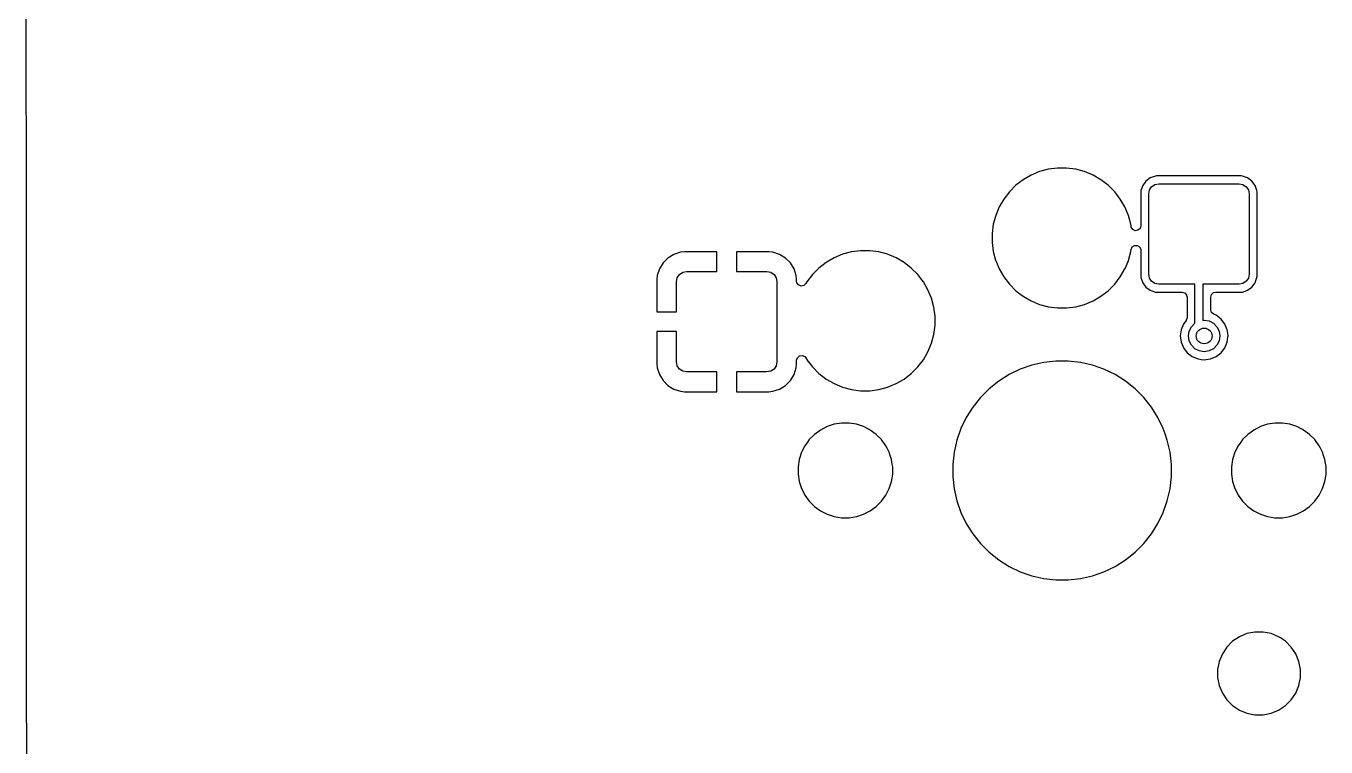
# Model space of a CAD drawing. Extents: x 51 to 261, y -150 to -32.
# Drawn here: x 50.61 to 83.61, y -132.1 to -113.8 of the extents above; entities that cross this region are included whole.
import ezdxf

# ---------------------------------------------------------------- set-up
doc = ezdxf.new("R2010")
doc.units = 0
doc.layers.add('BLACK', color=7, linetype='CONTINUOUS')

msp = doc.modelspace()

# ---------------------------------------------------------------- linework, layer by layer
at = {"layer": 'BLACK', "linetype": 'CONTINUOUS'}
for p, q in [((50.61979, -119.063634), (50.609571, -101.999457)), ((76.562877, -117.434878), (76.338052, -117.49512)), ((76.793617, -117.404501), (76.562877, -117.434878)), ((76.793622, -117.4045), (76.793617, -117.404501)), ((76.793628, -117.4045), (76.793622, -117.4045)), ((77.026372, -117.4045), (76.793628, -117.4045)), ((77.026377, -117.4045), (77.026372, -117.4045)), ((77.026382, -117.404501), (77.026377, -117.4045)), ((77.257122, -117.434878), (77.026382, -117.404501)), ((77.257125, -117.434878), (77.257122, -117.434878)), ((77.257126, -117.434879), (77.257125, -117.434878)), ((77.468877, -117.491618), (77.257126, -117.434879)), ((75.921459, -117.700564), (75.73682, -117.842242)), ((75.921475, -117.700553), (75.921459, -117.700564)), ((76.123023, -117.584188), (75.921475, -117.700553)), ((76.123039, -117.58418), (76.123023, -117.584188)), ((76.338052, -117.49512), (76.123039, -117.58418)), ((77.481947, -117.49512), (77.468877, -117.491618)), ((77.69696, -117.58418), (77.481947, -117.49512)), ((77.696976, -117.584188), (77.69696, -117.58418)), ((77.898524, -117.700553), (77.696976, -117.584188)), ((77.898527, -117.700555), (77.898524, -117.700553)), ((77.898532, -117.700558), (77.898527, -117.700555)), ((77.898538, -117.700562), (77.898532, -117.700558)), ((77.89854, -117.700564), (77.898538, -117.700562)), ((78.083179, -117.842242), (77.89854, -117.700564)), ((79.039275, -117.734275), (78.957736, -117.844756)), ((79.149756, -117.652736), (79.039275, -117.734275)), ((79.279358, -117.607385), (79.149756, -117.652736)), ((79.267416, -117.824411), (79.365, -117.805)), ((79.27936, -117.607385), (79.279358, -117.607385)), ((79.310132, -117.6045), (79.27936, -117.607385)), ((79.310136, -117.6045), (79.310132, -117.6045)), ((81.459864, -117.6045), (79.310136, -117.6045)), ((79.365, -117.805), (81.405, -117.805)), ((81.405, -117.805), (81.502584, -117.824411)), ((81.459868, -117.6045), (81.459864, -117.6045)), ((81.49064, -117.607385), (81.459868, -117.6045)), ((81.620243, -117.652736), (81.49064, -117.607385)), ((81.620245, -117.652737), (81.620243, -117.652736)), ((81.730725, -117.734275), (81.620245, -117.652737)), ((81.812263, -117.844755), (81.730725, -117.734275)), ((75.572242, -118.00682), (75.430564, -118.191459)), ((75.572248, -118.006813), (75.572242, -118.00682)), ((75.736813, -117.842248), (75.572248, -118.006813)), ((75.73682, -117.842242), (75.736813, -117.842248)), ((78.083186, -117.842248), (78.083179, -117.842242)), ((78.247751, -118.006813), (78.083186, -117.842248)), ((78.247757, -118.00682), (78.247751, -118.006813)), ((78.299868, -118.074733), (78.247757, -118.00682)), ((78.389442, -118.191468), (78.299868, -118.074733)), ((78.912385, -117.97436), (78.9095, -118.005132)), ((78.9095, -118.005132), (78.9095, -118.873202)), ((78.957736, -117.844756), (78.912385, -117.974358)), ((78.912385, -117.974358), (78.912385, -117.97436)), ((79.11, -118.06), (79.129411, -117.962416)), ((79.11, -120.1), (79.11, -118.06)), ((79.129411, -117.962416), (79.184688, -117.879688)), ((79.184688, -117.879688), (79.267416, -117.824411)), ((81.502584, -117.824411), (81.585312, -117.879688)), ((81.585312, -117.879688), (81.640589, -117.962416)), ((81.640589, -117.962416), (81.66, -118.06)), ((81.66, -118.06), (81.66, -120.1)), ((81.812263, -117.844756), (81.812263, -117.844755)), ((81.857614, -117.974358), (81.812263, -117.844756)), ((81.857614, -117.97436), (81.857614, -117.974358)), ((81.8605, -118.005132), (81.857614, -117.97436)), ((81.8605, -120.154867), (81.8605, -118.005132)), ((75.31418, -118.393039), (75.22512, -118.608052)), ((75.314188, -118.393023), (75.31418, -118.393039)), ((75.430553, -118.191475), (75.314188, -118.393023)), ((75.430564, -118.191459), (75.430553, -118.191475)), ((78.389446, -118.191475), (78.389442, -118.191468)), ((78.505811, -118.393023), (78.389446, -118.191475)), ((78.505819, -118.393039), (78.505811, -118.393023)), ((78.594879, -118.608052), (78.505819, -118.393039)), ((75.22512, -118.608052), (75.164878, -118.832877)), ((78.594882, -118.60806), (78.594879, -118.608052)), ((78.655121, -118.832874), (78.594882, -118.60806)), ((50.620492, -120.235196), (50.61979, -119.063634)), ((75.134501, -119.063617), (75.1345, -119.063634)), ((75.1345, -119.063634), (75.1345, -119.296365)), ((75.164878, -118.832877), (75.134501, -119.063617)), ((78.660377, -118.872798), (78.655121, -118.832874)), ((78.662561, -118.889387), (78.660377, -118.872798)), ((78.666523, -118.908137), (78.662561, -118.889387)), ((78.704297, -118.966915), (78.666523, -118.908137)), ((78.767853, -118.99594), (78.704297, -118.966915)), ((78.837011, -118.985996), (78.767853, -118.99594)), ((78.889815, -118.940241), (78.837011, -118.985996)), ((78.9095, -118.873202), (78.889815, -118.940241)), ((75.1345, -119.296365), (75.134501, -119.296382)), ((75.134501, -119.296382), (75.164257, -119.522408)), ((78.662561, -119.470611), (78.690827, -119.406715)), ((78.690827, -119.406715), (78.749152, -119.368244)), ((78.749152, -119.368244), (78.819016, -119.367413)), ((78.819016, -119.367413), (78.87824, -119.404485)), ((78.87824, -119.404485), (78.908019, -119.46769)), ((66.906226, -119.68925), (66.781429, -119.814047)), ((67.056442, -119.596595), (66.906226, -119.68925)), ((67.056447, -119.596593), (67.056442, -119.596595)), ((67.223978, -119.541079), (67.056447, -119.596593)), ((67.327374, -119.530516), (67.223978, -119.541079)), ((67.32739, -119.530515), (67.327374, -119.530516)), ((68.147694, -119.530515), (67.32739, -119.530515)), ((68.147694, -120.030515), (68.147694, -119.530515)), ((69.468012, -119.530515), (68.647694, -119.530515)), ((68.647694, -119.530515), (68.647694, -120.030515)), ((69.571409, -119.541079), (69.468012, -119.530515)), ((69.73894, -119.596593), (69.571409, -119.541079)), ((69.738945, -119.596595), (69.73894, -119.596593)), ((69.889161, -119.68925), (69.738945, -119.596595)), ((70.013958, -119.814047), (69.889161, -119.68925)), ((71.123023, -119.684188), (70.921475, -119.800553)), ((71.123039, -119.68418), (71.123023, -119.684188)), ((71.338052, -119.59512), (71.123039, -119.68418)), ((71.562877, -119.534878), (71.338052, -119.59512)), ((71.793617, -119.504501), (71.562877, -119.534878)), ((71.793622, -119.5045), (71.793617, -119.504501)), ((71.793628, -119.5045), (71.793622, -119.5045)), ((72.026372, -119.5045), (71.793628, -119.5045)), ((72.026377, -119.5045), (72.026372, -119.5045)), ((72.026382, -119.504501), (72.026377, -119.5045)), ((72.257122, -119.534878), (72.026382, -119.504501)), ((72.257125, -119.534878), (72.257122, -119.534878)), ((72.257126, -119.534879), (72.257125, -119.534878)), ((72.476136, -119.593563), (72.257126, -119.534879)), ((72.481947, -119.59512), (72.476136, -119.593563)), ((72.69696, -119.68418), (72.481947, -119.59512)), ((72.696976, -119.684188), (72.69696, -119.68418)), ((72.898524, -119.800553), (72.696976, -119.684188)), ((75.164257, -119.522408), (75.164879, -119.527126)), ((75.164879, -119.527126), (75.221922, -119.740014)), ((75.221922, -119.740014), (75.22512, -119.751947)), ((75.22512, -119.751947), (75.31418, -119.96696)), ((78.510185, -119.95642), (78.585621, -119.774299)), ((78.585621, -119.774299), (78.594882, -119.75194)), ((78.594882, -119.75194), (78.655121, -119.527126)), ((78.655121, -119.527126), (78.662561, -119.470611)), ((78.908019, -119.46769), (78.9095, -119.486797)), ((78.9095, -119.486797), (78.9095, -120.154867)), ((66.688772, -119.964268), (66.633258, -120.131799)), ((66.688774, -119.964263), (66.688772, -119.964268)), ((66.781429, -119.814047), (66.688774, -119.964263)), ((67.142105, -120.187931), (67.197382, -120.105203)), ((67.197382, -120.105203), (67.28011, -120.049926)), ((67.28011, -120.049926), (67.377694, -120.030515)), ((67.377694, -120.030515), (68.147694, -120.030515)), ((68.647694, -120.030515), (69.417694, -120.030515)), ((69.417694, -120.030515), (69.515278, -120.049926)), ((69.515278, -120.049926), (69.598006, -120.105203)), ((69.598006, -120.105203), (69.653283, -120.187931)), ((70.106613, -119.964263), (70.013958, -119.814047)), ((70.106615, -119.964268), (70.106613, -119.964263)), ((70.162129, -120.131799), (70.106615, -119.964268)), ((70.572242, -120.10682), (70.430564, -120.291459)), ((70.572248, -120.106813), (70.572242, -120.10682)), ((70.736813, -119.942248), (70.572248, -120.106813)), ((70.73682, -119.942242), (70.736813, -119.942248)), ((70.921459, -119.800564), (70.73682, -119.942242)), ((70.921475, -119.800553), (70.921459, -119.800564)), ((72.898527, -119.800555), (72.898524, -119.800553)), ((72.898532, -119.800558), (72.898527, -119.800555)), ((72.898538, -119.800562), (72.898532, -119.800558)), ((72.89854, -119.800564), (72.898538, -119.800562)), ((73.083179, -119.942242), (72.89854, -119.800564)), ((73.083186, -119.942248), (73.083179, -119.942242)), ((73.247751, -120.106813), (73.083186, -119.942248)), ((73.247757, -120.10682), (73.247751, -120.106813)), ((73.322576, -120.204326), (73.247757, -120.10682)), ((75.31418, -119.96696), (75.314188, -119.966976)), ((75.314188, -119.966976), (75.430553, -120.168524)), ((78.389442, -120.168532), (78.505815, -119.966969)), ((78.505815, -119.966969), (78.510185, -119.95642)), ((79.129411, -120.197584), (79.11, -120.1)), ((81.66, -120.1), (81.640589, -120.197584)), ((50.621103, -121.255678), (50.620492, -120.235196)), ((66.633258, -120.131799), (66.622694, -120.235196)), ((66.622694, -120.235196), (66.622694, -121.055515)), ((67.122694, -120.285515), (67.142105, -120.187931)), ((67.122694, -121.055515), (67.122694, -120.285515)), ((69.653283, -120.187931), (69.672694, -120.285515)), ((69.672694, -120.285515), (69.672694, -122.325515)), ((70.172692, -120.235196), (70.162129, -120.131799)), ((70.172693, -120.235211), (70.172692, -120.235196)), ((70.172693, -120.275328), (70.172693, -120.235211)), ((70.179512, -120.315883), (70.172693, -120.275328)), ((70.22004, -120.372798), (70.179512, -120.315883)), ((70.284905, -120.398766), (70.22004, -120.372798)), ((70.353512, -120.385544), (70.284905, -120.398766)), ((70.404079, -120.337329), (70.353512, -120.385544)), ((70.43055, -120.29148), (70.404079, -120.337329)), ((70.430564, -120.291459), (70.43055, -120.29148)), ((73.389442, -120.291468), (73.322576, -120.204326)), ((73.389446, -120.291475), (73.389442, -120.291468)), ((73.505811, -120.493023), (73.389446, -120.291475)), ((75.430553, -120.168524), (75.430564, -120.16854)), ((75.430564, -120.16854), (75.572242, -120.353179)), ((75.572242, -120.353179), (75.572248, -120.353186)), ((75.572248, -120.353186), (75.736813, -120.517751)), ((78.083181, -120.517756), (78.247756, -120.353181)), ((78.247756, -120.353181), (78.389442, -120.168532)), ((78.9095, -120.154867), (78.912385, -120.185639)), ((78.912385, -120.185639), (78.912385, -120.185641)), ((78.912385, -120.185641), (78.957736, -120.315243)), ((78.957736, -120.315243), (78.957737, -120.315245)), ((78.957737, -120.315245), (79.039275, -120.425725)), ((79.039275, -120.425725), (79.149755, -120.507263)), ((79.184688, -120.280312), (79.129411, -120.197584)), ((79.267416, -120.335589), (79.184688, -120.280312)), ((79.365, -120.355), (79.267416, -120.335589)), ((80.285, -120.355), (79.365, -120.355)), ((80.285, -121.341315), (80.285, -120.355)), ((81.405, -120.355), (80.485, -120.355)), ((80.485, -120.355), (80.485, -121.271226)), ((81.502584, -120.335589), (81.405, -120.355)), ((81.585312, -120.280312), (81.502584, -120.335589)), ((81.640589, -120.197584), (81.585312, -120.280312)), ((81.620245, -120.507263), (81.730725, -120.425725)), ((81.730725, -120.425725), (81.812263, -120.315245)), ((81.812263, -120.315245), (81.840979, -120.23318)), ((81.840979, -120.23318), (81.857614, -120.185641)), ((81.857614, -120.185639), (81.8605, -120.154867)), ((81.857614, -120.185641), (81.857614, -120.185639)), ((73.505819, -120.493039), (73.505811, -120.493023)), ((73.593435, -120.704566), (73.505819, -120.493039)), ((73.594882, -120.70806), (73.593435, -120.704566)), ((73.655121, -120.932874), (73.594882, -120.70806)), ((75.736813, -120.517751), (75.73682, -120.517757)), ((75.73682, -120.517757), (75.808328, -120.572627)), ((75.808328, -120.572627), (75.921468, -120.659442)), ((75.921468, -120.659442), (75.921475, -120.659446)), ((75.921475, -120.659446), (76.123023, -120.775811)), ((76.123023, -120.775811), (76.123039, -120.775819)), ((76.123039, -120.775819), (76.338052, -120.864879)), ((77.598311, -120.81668), (77.69696, -120.775819)), ((77.69696, -120.775819), (77.696963, -120.775817)), ((77.696963, -120.775817), (77.696969, -120.775815)), ((77.696969, -120.775815), (77.898532, -120.659442)), ((77.898532, -120.659442), (78.083181, -120.517756)), ((79.149755, -120.507263), (79.191837, -120.521988)), ((79.191837, -120.521988), (79.279359, -120.552614)), ((79.279359, -120.552614), (79.310132, -120.5555)), ((79.310132, -120.5555), (79.310136, -120.5555)), ((79.310136, -120.5555), (79.9605, -120.5555)), ((79.9605, -120.5555), (80.027539, -120.575185)), ((80.027539, -120.575185), (80.073294, -120.627989)), ((80.073294, -120.627989), (80.0845, -120.6795)), ((80.0845, -120.6795), (80.0845, -121.202425)), ((80.6855, -120.6795), (80.705185, -120.612461)), ((80.6855, -121.002549), (80.6855, -120.6795)), ((80.705185, -120.612461), (80.757989, -120.566706)), ((80.757989, -120.566706), (80.8095, -120.5555)), ((80.8095, -120.5555), (81.459868, -120.5555)), ((81.459868, -120.5555), (81.490639, -120.552614)), ((81.490639, -120.552614), (81.490641, -120.552614)), ((81.490641, -120.552614), (81.555442, -120.529938)), ((81.555442, -120.529938), (81.620245, -120.507263)), ((66.622694, -121.055515), (67.122694, -121.055515)), ((73.6855, -121.163628), (73.655121, -120.932874)), ((76.338052, -120.864879), (76.338054, -120.864879)), ((76.338054, -120.864879), (76.33806, -120.864882)), ((76.33806, -120.864882), (76.562874, -120.925121)), ((76.562874, -120.925121), (76.793628, -120.9555)), ((76.793628, -120.9555), (76.793635, -120.9555)), ((76.793635, -120.9555), (77.026365, -120.9555)), ((77.026365, -120.9555), (77.026372, -120.9555)), ((77.026372, -120.9555), (77.257126, -120.925121)), ((77.257126, -120.925121), (77.48194, -120.864882)), ((77.48194, -120.864882), (77.598311, -120.81668)), ((80.685579, -121.006974), (80.6855, -121.002549)), ((80.707643, -121.073268), (80.685579, -121.006974)), ((80.762047, -121.11711), (80.707643, -121.073268)), ((50.621774, -122.375833), (50.621103, -121.255678)), ((73.655121, -121.627126), (73.6855, -121.396372)), ((73.6855, -121.396372), (73.6855, -121.163628)), ((79.993464, -121.363157), (79.932956, -121.509237)), ((80.058876, -121.277911), (79.993464, -121.363157)), ((80.064815, -121.269464), (80.058876, -121.277911)), ((80.0845, -121.202425), (80.064815, -121.269464)), ((80.137577, -121.542393), (80.194393, -121.430886)), ((80.194393, -121.430886), (80.282886, -121.342393)), ((80.282886, -121.342393), (80.285, -121.341315)), ((80.485, -121.271226), (80.518, -121.266)), ((80.518, -121.266), (80.641607, -121.285577)), ((80.641607, -121.285577), (80.753114, -121.342393)), ((80.753114, -121.342393), (80.841607, -121.430886)), ((80.820838, -121.141462), (80.762047, -121.11711)), ((80.820841, -121.141464), (80.820838, -121.141462)), ((80.94628, -121.237716), (80.820841, -121.141464)), ((80.841607, -121.430886), (80.898423, -121.542393)), ((80.94628, -121.237717), (80.94628, -121.237716)), ((80.946282, -121.237718), (80.94628, -121.237717)), ((81.042536, -121.363159), (80.946282, -121.237718)), ((81.103044, -121.509238), (81.042536, -121.363159)), ((67.122694, -121.555515), (66.622695, -121.555515)), ((66.622695, -121.555515), (66.622695, -122.375833)), ((67.122694, -122.325515), (67.122694, -121.555515)), ((73.594882, -121.85194), (73.655121, -121.627126)), ((79.932955, -121.509239), (79.912318, -121.665998)), ((79.912318, -121.665998), (79.912318, -121.666001)), ((79.912318, -121.666001), (79.932955, -121.82276)), ((79.932956, -121.509237), (79.932955, -121.509239)), ((80.118, -121.666), (80.137577, -121.542393)), ((80.137577, -121.789607), (80.118, -121.666)), ((80.898423, -121.542393), (80.918, -121.666)), ((80.918, -121.666), (80.898423, -121.789607)), ((81.10791, -121.546199), (81.103044, -121.509238)), ((81.103044, -121.822762), (81.120831, -121.687657)), ((81.123682, -121.665998), (81.10791, -121.546199)), ((81.120831, -121.687657), (81.123682, -121.666001)), ((81.123682, -121.666001), (81.123682, -121.665998)), ((73.389442, -122.268532), (73.502675, -122.072408)), ((73.502675, -122.072408), (73.505811, -122.066976)), ((73.505811, -122.066976), (73.505819, -122.06696)), ((73.505819, -122.06696), (73.594879, -121.851947)), ((73.594878, -121.851947), (73.594882, -121.85194)), ((73.594879, -121.851947), (73.594878, -121.851947)), ((79.932955, -121.82276), (79.932956, -121.822762)), ((79.932956, -121.822762), (79.983043, -121.943684)), ((79.983043, -121.943684), (79.993464, -121.968841)), ((79.993464, -121.968841), (80.089718, -122.094282)), ((80.089718, -122.094282), (80.215159, -122.190536)), ((80.194393, -121.901114), (80.137577, -121.789607)), ((80.282886, -121.989607), (80.194393, -121.901114)), ((80.394393, -122.046423), (80.282886, -121.989607)), ((80.518, -122.066), (80.394393, -122.046423)), ((80.641607, -122.046423), (80.518, -122.066)), ((80.753114, -121.989607), (80.641607, -122.046423)), ((80.841607, -121.901114), (80.753114, -121.989607)), ((80.820841, -122.190536), (80.946282, -122.094282)), ((80.898423, -121.789607), (80.841607, -121.901114)), ((80.946282, -122.094282), (81.042536, -121.968841)), ((81.042536, -121.968841), (81.103044, -121.822762)), ((50.623337, -124.985513), (50.621774, -122.375833)), ((66.622695, -122.375833), (66.633258, -122.47923)), ((67.142105, -122.423099), (67.122694, -122.325515)), ((67.197382, -122.505827), (67.142105, -122.423099)), ((69.653283, -122.423099), (69.598006, -122.505827)), ((69.672694, -122.325515), (69.653283, -122.423099)), ((70.162129, -122.47923), (70.172693, -122.375833)), ((70.172693, -122.284673), (70.192377, -122.217634)), ((70.172693, -122.375833), (70.172693, -122.284673)), ((70.192377, -122.217634), (70.24518, -122.171878)), ((70.24518, -122.171878), (70.314339, -122.161934)), ((70.314339, -122.161934), (70.377895, -122.190958)), ((70.377895, -122.190958), (70.404079, -122.222671)), ((70.404079, -122.222671), (70.428816, -122.265515)), ((70.428816, -122.265515), (70.430558, -122.268532)), ((70.430558, -122.268532), (70.430563, -122.268538)), ((70.430563, -122.268538), (70.430564, -122.26854)), ((70.430564, -122.26854), (70.572242, -122.453179)), ((73.247756, -122.453181), (73.389442, -122.268532)), ((76.14042, -122.408775), (75.846185, -122.511733)), ((76.140432, -122.408771), (76.14042, -122.408775)), ((76.44435, -122.339404), (76.140432, -122.408771)), ((76.444366, -122.339402), (76.44435, -122.339404)), ((76.754127, -122.3045), (76.444366, -122.339402)), ((76.754131, -122.3045), (76.754127, -122.3045)), ((77.065869, -122.3045), (76.754131, -122.3045)), ((77.065873, -122.3045), (77.065869, -122.3045)), ((77.375633, -122.339402), (77.065873, -122.3045)), ((77.375649, -122.339404), (77.375633, -122.339402)), ((77.679567, -122.408771), (77.375649, -122.339404)), ((77.679579, -122.408775), (77.679567, -122.408771)), ((77.973814, -122.511733), (77.679579, -122.408775)), ((80.215159, -122.190536), (80.361238, -122.251044)), ((80.361238, -122.251044), (80.439619, -122.261363)), ((80.439619, -122.261363), (80.517999, -122.271682)), ((80.517999, -122.271682), (80.518, -122.271682)), ((80.518, -122.271682), (80.518001, -122.271682)), ((80.518001, -122.271682), (80.570254, -122.264802)), ((80.570254, -122.264802), (80.674762, -122.251044)), ((80.674762, -122.251044), (80.820841, -122.190536)), ((66.633258, -122.47923), (66.688772, -122.646761)), ((66.688772, -122.646761), (66.688774, -122.646766)), ((66.688774, -122.646766), (66.781429, -122.796982)), ((67.28011, -122.561104), (67.197382, -122.505827)), ((67.377694, -122.580515), (67.28011, -122.561104)), ((68.147694, -122.580515), (67.377694, -122.580515)), ((68.147694, -123.080513), (68.147694, -122.580515)), ((69.417694, -122.580515), (68.647694, -122.580515)), ((68.647694, -122.580515), (68.647694, -123.080514)), ((69.515278, -122.561104), (69.417694, -122.580515)), ((69.598006, -122.505827), (69.515278, -122.561104)), ((70.013958, -122.796982), (70.106613, -122.646766)), ((70.106613, -122.646766), (70.106615, -122.646761)), ((70.106615, -122.646761), (70.162129, -122.47923)), ((70.572242, -122.453179), (70.572248, -122.453186)), ((70.572248, -122.453186), (70.736813, -122.617751)), ((70.736813, -122.617751), (70.73682, -122.617757)), ((70.73682, -122.617757), (70.868303, -122.718647)), ((70.868303, -122.718647), (70.921468, -122.759442)), ((70.921468, -122.759442), (70.921475, -122.759446)), ((70.921475, -122.759446), (71.123023, -122.875811)), ((72.696969, -122.875815), (72.898532, -122.759442)), ((72.898532, -122.759442), (73.083181, -122.617756)), ((73.083181, -122.617756), (73.247756, -122.453181)), ((75.565325, -122.646988), (75.301368, -122.812843)), ((75.846185, -122.511733), (75.565325, -122.646988)), ((78.254674, -122.646988), (77.973814, -122.511733)), ((78.254677, -122.64699), (78.254674, -122.646988)), ((78.518633, -122.812844), (78.254677, -122.64699)), ((66.781429, -122.796982), (66.906226, -122.921779)), ((66.906226, -122.921779), (67.056442, -123.014434)), ((67.056442, -123.014434), (67.056447, -123.014436)), ((67.056447, -123.014436), (67.223978, -123.06995)), ((67.223978, -123.06995), (67.327381, -123.080514)), ((67.327381, -123.080514), (68.147693, -123.080514)), ((68.147693, -123.080514), (68.147694, -123.080513)), ((68.647694, -123.080514), (69.467998, -123.080514)), ((69.467998, -123.080514), (69.468012, -123.080513)), ((69.468012, -123.080513), (69.571409, -123.06995)), ((69.571409, -123.06995), (69.73894, -123.014436)), ((69.73894, -123.014436), (69.738945, -123.014434)), ((69.738945, -123.014434), (69.889161, -122.921779)), ((69.889161, -122.921779), (70.013958, -122.796982)), ((71.123023, -122.875811), (71.123039, -122.875819)), ((71.123039, -122.875819), (71.338052, -122.964879)), ((71.338052, -122.964879), (71.338054, -122.964879)), ((71.338054, -122.964879), (71.33806, -122.964882)), ((71.33806, -122.964882), (71.562874, -123.025121)), ((71.562874, -123.025121), (71.793628, -123.0555)), ((71.793628, -123.0555), (71.793635, -123.0555)), ((71.793635, -123.0555), (72.026365, -123.0555)), ((72.026365, -123.0555), (72.026372, -123.0555)), ((72.026372, -123.0555), (72.257126, -123.025121)), ((72.257126, -123.025121), (72.48194, -122.964882)), ((72.48194, -122.964882), (72.539953, -122.940852)), ((72.539953, -122.940852), (72.69696, -122.875819)), ((72.69696, -122.875819), (72.696963, -122.875817)), ((72.696963, -122.875817), (72.696969, -122.875815)), ((75.057641, -123.007208), (74.837208, -123.227641)), ((75.301368, -122.812843), (75.057641, -123.007208)), ((78.762359, -123.007209), (78.518633, -122.812844)), ((78.982791, -123.227641), (78.762359, -123.007209)), ((74.837208, -123.227641), (74.642843, -123.471368)), ((79.177156, -123.471367), (78.982791, -123.227641)), ((74.476988, -123.735325), (74.341733, -124.016185)), ((74.642843, -123.471368), (74.476988, -123.735325)), ((79.34301, -123.735323), (79.177156, -123.471367)), ((79.478268, -124.016189), (79.34301, -123.735323)), ((70.7808, -124.05324), (70.709133, -124.10531)), ((70.949163, -123.967454), (70.7808, -124.05324)), ((71.128881, -123.909059), (70.949163, -123.967454)), ((71.315514, -123.8795), (71.128881, -123.909059)), ((71.315519, -123.8795), (71.315514, -123.8795)), ((71.504481, -123.8795), (71.315519, -123.8795)), ((71.504486, -123.8795), (71.504481, -123.8795)), ((71.691118, -123.909059), (71.504486, -123.8795)), ((71.870836, -123.967454), (71.691118, -123.909059)), ((72.015363, -124.041095), (71.870836, -123.967454)), ((72.039199, -124.05324), (72.015363, -124.041095)), ((72.192073, -124.16431), (72.039199, -124.05324)), ((74.341733, -124.016185), (74.238775, -124.31042)), ((79.526548, -124.154165), (79.478268, -124.016189)), ((81.7808, -124.05324), (81.709133, -124.10531)), ((81.949163, -123.967454), (81.7808, -124.05324)), ((82.128881, -123.909059), (81.949163, -123.967454)), ((82.315514, -123.8795), (82.128881, -123.909059)), ((82.315519, -123.8795), (82.315514, -123.8795)), ((82.504481, -123.8795), (82.315519, -123.8795)), ((82.504486, -123.8795), (82.504481, -123.8795)), ((82.691118, -123.909059), (82.504486, -123.8795)), ((82.870836, -123.967454), (82.691118, -123.909059)), ((83.015363, -124.041095), (82.870836, -123.967454)), ((83.039199, -124.05324), (83.015363, -124.041095)), ((83.192073, -124.16431), (83.039199, -124.05324)), ((70.447986, -124.361686), (70.38324, -124.4508)), ((70.49431, -124.297927), (70.447986, -124.361686)), ((70.494312, -124.297925), (70.49431, -124.297927)), ((70.627924, -124.164312), (70.494312, -124.297924)), ((70.494312, -124.297924), (70.494312, -124.297925)), ((70.627925, -124.164312), (70.627924, -124.164312)), ((70.627927, -124.16431), (70.627925, -124.164312)), ((70.709133, -124.10531), (70.627927, -124.16431)), ((72.32569, -124.297927), (72.192073, -124.16431)), ((72.43676, -124.450801), (72.32569, -124.297927)), ((74.238771, -124.310432), (74.169404, -124.61435)), ((74.238775, -124.31042), (74.238771, -124.310432)), ((79.572416, -124.28525), (79.526548, -124.154165)), ((79.581228, -124.310432), (79.572416, -124.28525)), ((79.650596, -124.614354), (79.581228, -124.310432)), ((81.447986, -124.361686), (81.38324, -124.4508)), ((81.49431, -124.297927), (81.447986, -124.361686)), ((81.494312, -124.297925), (81.49431, -124.297927)), ((81.627924, -124.164312), (81.494312, -124.297924)), ((81.494312, -124.297924), (81.494312, -124.297925)), ((81.627925, -124.164312), (81.627924, -124.164312)), ((81.627927, -124.16431), (81.627925, -124.164312)), ((81.709133, -124.10531), (81.627927, -124.16431)), ((83.32569, -124.297927), (83.192073, -124.16431)), ((83.43676, -124.450801), (83.32569, -124.297927)), ((70.297454, -124.619163), (70.239059, -124.798881)), ((70.38324, -124.4508), (70.297454, -124.619163)), ((72.468734, -124.513553), (72.43676, -124.450801)), ((72.522545, -124.619163), (72.468734, -124.513553)), ((72.522545, -124.619165), (72.522545, -124.619163)), ((72.522547, -124.619168), (72.522545, -124.619165)), ((72.549954, -124.703518), (72.522547, -124.619168)), ((72.58094, -124.798881), (72.549954, -124.703518)), ((74.169402, -124.614366), (74.1345, -124.924126)), ((74.169404, -124.61435), (74.169402, -124.614366)), ((79.6855, -124.924131), (79.650596, -124.614354)), ((81.297454, -124.619163), (81.239059, -124.798881)), ((81.38324, -124.4508), (81.297454, -124.619163)), ((83.468734, -124.513553), (83.43676, -124.450801)), ((83.522545, -124.619163), (83.468734, -124.513553)), ((83.522545, -124.619165), (83.522545, -124.619163)), ((83.522547, -124.619168), (83.522545, -124.619165)), ((83.549954, -124.703518), (83.522547, -124.619168)), ((83.58094, -124.798881), (83.549954, -124.703518)), ((50.626416, -130.12653), (50.623337, -124.985513)), ((70.239059, -124.798881), (70.2095, -124.985513)), ((70.2095, -124.985513), (70.2095, -125.174486)), ((72.600777, -124.924126), (72.58094, -124.798881)), ((72.6105, -124.985513), (72.600777, -124.924126)), ((72.6105, -125.174486), (72.6105, -124.985513)), ((74.1345, -124.924126), (74.1345, -125.235873)), ((79.6855, -124.985513), (79.6855, -124.924131)), ((79.6855, -125.235869), (79.6855, -124.985513)), ((81.239059, -124.798881), (81.2095, -124.985513)), ((81.2095, -124.985513), (81.2095, -125.174486)), ((83.6105, -124.985513), (83.58094, -124.798881)), ((83.6105, -125.174486), (83.6105, -124.985513)), ((70.2095, -125.174486), (70.239059, -125.361118)), ((70.239059, -125.361118), (70.297454, -125.540836)), ((72.522547, -125.540832), (72.58094, -125.361118)), ((72.58094, -125.361118), (72.594838, -125.27337)), ((72.594838, -125.27337), (72.6105, -125.174486)), ((74.1345, -125.235873), (74.169402, -125.545633)), ((79.650596, -125.545646), (79.6855, -125.235869)), ((81.2095, -125.174486), (81.239059, -125.361118)), ((81.239059, -125.361118), (81.297454, -125.540836)), ((83.522547, -125.540832), (83.58094, -125.361118)), ((83.58094, -125.361118), (83.594838, -125.27337)), ((83.594838, -125.27337), (83.6105, -125.174486)), ((70.297454, -125.540836), (70.379752, -125.702354)), ((70.379752, -125.702354), (70.38324, -125.709199)), ((70.38324, -125.709199), (70.49431, -125.862073)), ((72.32569, -125.862073), (72.43676, -125.709199)), ((72.43676, -125.709199), (72.522547, -125.540832)), ((74.169402, -125.545633), (74.169404, -125.545649)), ((74.169404, -125.545649), (74.238771, -125.849567)), ((79.581228, -125.849568), (79.650596, -125.545646)), ((81.297454, -125.540836), (81.379752, -125.702354)), ((81.379752, -125.702354), (81.38324, -125.709199)), ((81.38324, -125.709199), (81.49431, -125.862073)), ((83.32569, -125.862073), (83.43676, -125.709199)), ((83.43676, -125.709199), (83.522547, -125.540832)), ((70.49431, -125.862073), (70.627927, -125.99569)), ((70.627927, -125.99569), (70.780801, -126.10676)), ((72.039199, -126.10676), (72.192073, -125.99569)), ((72.192073, -125.99569), (72.32569, -125.862073)), ((74.238771, -125.849567), (74.238775, -125.849579)), ((74.238775, -125.849579), (74.341733, -126.143814)), ((79.478268, -126.143811), (79.581228, -125.849568)), ((81.49431, -125.862073), (81.627927, -125.99569)), ((81.627927, -125.99569), (81.780801, -126.10676)), ((83.039199, -126.10676), (83.192073, -125.99569)), ((83.192073, -125.99569), (83.32569, -125.862073)), ((70.780801, -126.10676), (70.794159, -126.113566)), ((70.794159, -126.113566), (70.949163, -126.192545)), ((70.949163, -126.192545), (70.949165, -126.192545)), ((70.949165, -126.192545), (70.949168, -126.192547)), ((70.949168, -126.192547), (71.045497, -126.223846)), ((71.045497, -126.223846), (71.128881, -126.25094)), ((71.128881, -126.25094), (71.315514, -126.2805)), ((71.315514, -126.2805), (71.315519, -126.2805)), ((71.315519, -126.2805), (71.504486, -126.2805)), ((71.504486, -126.2805), (71.691118, -126.25094)), ((71.691118, -126.25094), (71.696335, -126.249245)), ((71.696335, -126.249245), (71.870832, -126.192547)), ((71.870832, -126.192547), (72.039199, -126.10676)), ((74.341733, -126.143814), (74.476988, -126.424674)), ((79.34301, -126.424677), (79.478268, -126.143811)), ((81.780801, -126.10676), (81.794159, -126.113566)), ((81.794159, -126.113566), (81.949163, -126.192545)), ((81.949163, -126.192545), (81.949165, -126.192545)), ((81.949165, -126.192545), (81.949168, -126.192547)), ((81.949168, -126.192547), (82.045497, -126.223846)), ((82.045497, -126.223846), (82.128881, -126.25094)), ((82.128881, -126.25094), (82.315514, -126.2805)), ((82.315514, -126.2805), (82.315519, -126.2805)), ((82.315519, -126.2805), (82.504486, -126.2805)), ((82.504486, -126.2805), (82.691118, -126.25094)), ((82.691118, -126.25094), (82.696335, -126.249245)), ((82.696335, -126.249245), (82.870832, -126.192547)), ((82.870832, -126.192547), (83.039199, -126.10676)), ((74.476988, -126.424674), (74.501567, -126.463791)), ((74.501567, -126.463791), (74.642844, -126.688633)), ((74.642844, -126.688633), (74.837209, -126.932359)), ((78.982791, -126.932359), (79.177156, -126.688633)), ((79.177156, -126.688633), (79.34301, -126.424677)), ((74.837209, -126.932359), (75.057641, -127.152791)), ((78.762359, -127.152791), (78.982791, -126.932359)), ((75.057641, -127.152791), (75.301367, -127.347156)), ((75.301367, -127.347156), (75.565323, -127.51301)), ((78.254677, -127.51301), (78.518633, -127.347156)), ((78.518633, -127.347156), (78.762359, -127.152791)), ((75.565323, -127.51301), (75.846189, -127.648268)), ((75.846189, -127.648268), (76.067174, -127.725594)), ((77.679568, -127.751228), (77.973811, -127.648268)), ((77.973811, -127.648268), (78.254677, -127.51301)), ((76.067174, -127.725594), (76.14042, -127.751224)), ((76.14042, -127.751224), (76.140432, -127.751228)), ((76.140432, -127.751228), (76.444354, -127.820596)), ((76.444354, -127.820596), (76.754126, -127.855499)), ((76.754126, -127.855499), (76.754127, -127.8555)), ((76.754127, -127.8555), (76.754131, -127.8555)), ((76.754131, -127.8555), (77.065873, -127.8555)), ((77.065873, -127.855499), (77.375646, -127.820596)), ((77.065873, -127.8555), (77.065873, -127.855499)), ((77.375646, -127.820596), (77.679568, -127.751228)), ((81.412403, -129.299058), (81.240342, -129.414024)), ((81.603579, -129.21987), (81.412403, -129.299058)), ((81.603587, -129.219868), (81.603579, -129.21987)), ((81.80653, -129.1795), (81.603587, -129.219868)), ((81.806535, -129.1795), (81.80653, -129.1795)), ((82.013465, -129.1795), (81.806535, -129.1795)), ((82.013469, -129.1795), (82.013465, -129.1795)), ((82.216412, -129.219868), (82.013469, -129.1795)), ((82.21642, -129.21987), (82.216412, -129.219868)), ((82.407598, -129.299059), (82.21642, -129.21987)), ((82.455584, -129.331122), (82.407598, -129.299059)), ((82.579657, -129.414024), (82.455584, -129.331122)), ((81.094024, -129.560342), (80.979058, -129.732403)), ((81.240342, -129.414024), (81.094024, -129.560342)), ((82.725975, -129.560342), (82.579657, -129.414024)), ((82.725977, -129.560345), (82.725975, -129.560342)), ((82.840941, -129.732402), (82.725977, -129.560345)), ((80.899868, -129.923587), (80.8595, -130.12653)), ((80.89987, -129.923579), (80.899868, -129.923587)), ((80.979058, -129.732403), (80.89987, -129.923579)), ((82.92013, -129.92358), (82.840941, -129.732402)), ((82.9605, -130.126535), (82.92013, -129.92358)), ((50.629256, -134.868818), (50.626416, -130.12653)), ((80.8595, -130.12653), (80.8595, -130.333469)), ((80.8595, -130.333469), (80.899868, -130.536412)), ((82.92013, -130.53642), (82.9605, -130.333465)), ((82.9605, -130.333465), (82.9605, -130.126535)), ((80.899868, -130.536412), (80.89987, -130.53642)), ((80.89987, -130.53642), (80.979058, -130.727596)), ((82.840941, -130.727598), (82.92013, -130.53642)), ((80.979058, -130.727596), (81.094024, -130.899657)), ((81.094024, -130.899657), (81.240342, -131.045975)), ((82.579655, -131.045977), (82.725977, -130.899655)), ((82.725977, -130.899655), (82.840941, -130.727598)), ((81.240342, -131.045975), (81.240345, -131.045977)), ((81.240345, -131.045977), (81.412402, -131.160941)), ((81.412402, -131.160941), (81.60358, -131.24013)), ((81.60358, -131.24013), (81.80653, -131.280499)), ((81.80653, -131.280499), (81.806534, -131.2805)), ((81.806534, -131.2805), (81.806535, -131.2805)), ((81.806535, -131.2805), (82.013466, -131.2805)), ((82.013466, -131.2805), (82.013467, -131.280499)), ((82.013467, -131.280499), (82.21642, -131.24013)), ((82.21642, -131.24013), (82.407598, -131.160941)), ((82.407598, -131.160941), (82.579655, -131.045977))]:
    msp.add_line(p, q, dxfattribs=at)
at = {"layer": 'BLACK'}
msp.add_circle((80.518, -121.666), 0.2, dxfattribs=at)

doc.saveas('drawing.dxf')
